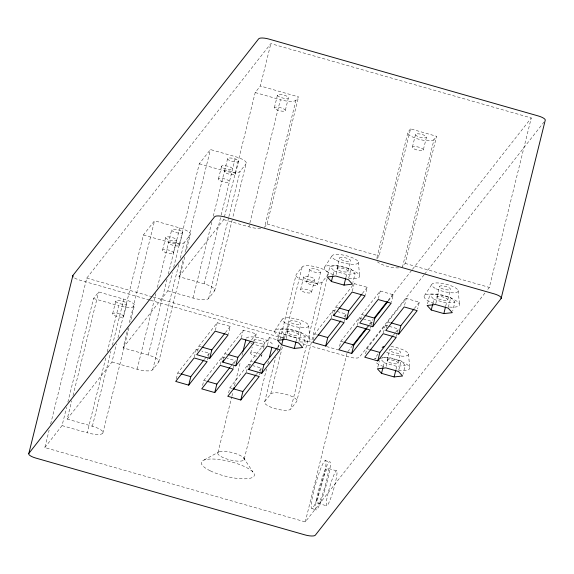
<?xml version="1.0" encoding="UTF-8"?>
<svg xmlns="http://www.w3.org/2000/svg" width="574" height="574" viewBox="0 0 574 574"><rect width="100%" height="100%" fill="white"/><g stroke="black" fill="none" stroke-linecap="round" stroke-linejoin="round"><path stroke-width="0.43" stroke-dasharray="2.87 2.15" d="M484.915 293.056L305.26 521.902L44.822 447.562L49.127 430.184M50.634 424.1L86.76 278.11L270.835 43.624L531.273 117.964L489.335 287.416L487.125 290.236M44.822 447.562L62.057 425.614L66.584 407.332M67.876 402.109L93.512 298.523L98.656 291.965L123.826 299.154A13.64 3.831 13.9 0 1 134.28 306.15L130.398 321.813M128.892 327.912L102.825 433.241A13.64 3.831 13.9 0 0 92.378 426.245L67.201 419.063L71.728 400.781M73.02 395.558L98.656 291.965M112.683 313.591L115.833 300.884M62.057 425.614L87.234 432.796L105.975 357.064M107.266 351.84L118.682 305.705A13.64 3.831 13.9 0 0 134.28 306.15M92.378 426.245L110.904 351.381M112.411 345.29L123.826 299.154M67.201 419.063L111.959 362.051L116.479 343.769M117.986 337.677L143.407 234.96L154.557 220.76L179.727 227.943A13.64 3.831 13.9 0 1 190.181 234.938L186.299 250.608M123.539 316.69A5.683 1.593 13.9 0 0 116.328 313.182A5.683 1.593 13.9 0 0 114.47 315.549A5.683 1.593 13.9 0 0 123.539 316.69L126.682 303.976A5.683 1.593 13.9 0 0 119.471 300.475A5.683 1.593 13.9 0 0 117.613 302.835A5.683 1.593 13.9 0 0 126.682 303.976M111.959 362.051L137.129 369.233A13.64 3.831 13.9 0 0 152.727 369.678L158.725 362.029A13.64 3.831 13.9 0 0 148.279 355.041L123.101 347.851L127.837 328.701M129.351 322.61L154.557 220.76M162.585 250.027L165.728 237.32M137.129 369.233L155.87 293.501M157.384 287.409L171.734 229.672M173.434 253.127A5.683 1.593 13.9 0 0 166.223 249.618A5.683 1.593 13.9 0 0 164.372 251.986A5.683 1.593 13.9 0 0 173.434 253.127L176.584 240.413A5.683 1.593 13.9 0 0 169.373 236.911A5.683 1.593 13.9 0 0 167.515 239.272A5.683 1.593 13.9 0 0 176.584 240.413M148.279 355.041L167.02 279.301M168.311 274.085L179.727 227.943M123.101 347.851L167.852 290.839L172.379 272.564M173.671 267.341L199.307 163.748L210.45 149.549L235.627 156.738A13.64 3.831 13.9 0 1 246.081 163.733L232.721 217.704M179.44 245.478A5.683 1.593 13.9 0 0 172.229 241.977A5.683 1.593 13.9 0 0 170.37 244.337A5.683 1.593 13.9 0 0 179.44 245.478L182.582 232.771A5.683 1.593 13.9 0 0 175.371 229.263A5.683 1.593 13.9 0 0 173.513 231.631A5.683 1.593 13.9 0 0 182.582 232.771M152.727 369.678L178.794 264.349M180.301 258.25L184.175 242.587L190.181 234.938M167.852 290.839L193.029 298.028A13.64 3.831 13.9 0 0 208.627 298.466L214.626 290.824A13.64 3.831 13.9 0 0 204.179 283.829L179.002 276.646L183.307 259.233M185.036 252.273L210.45 149.549M158.725 362.029L184.792 256.7M218.486 178.823L221.629 166.108M193.029 298.028L211.77 222.296M213.284 216.204L224.484 170.937A13.64 3.831 13.9 0 0 240.076 171.375L246.081 163.733M224.484 171.174L227.634 158.467M176.311 378.883L177.782 372.949L196.215 349.473L198.654 350.169M204.179 283.829L220.983 215.932M221.198 215.063L235.627 156.738M179.002 276.646L223.752 219.634L255.208 92.543L260.352 85.985L270.835 43.624M235.34 174.274A5.683 1.593 13.9 0 0 228.129 170.765A5.683 1.593 13.9 0 0 226.271 173.133A5.683 1.593 13.9 0 0 235.34 174.274L238.483 161.559A5.683 1.593 13.9 0 0 231.272 158.058A5.683 1.593 13.9 0 0 229.413 160.419A5.683 1.593 13.9 0 0 238.483 161.559M208.627 298.466L228.66 217.51M228.875 216.642L240.076 171.375M194.328 357.1L196.215 349.473M197.528 351.281L198.791 346.194L217.223 322.71L230.246 326.427L228.359 334.054M214.626 290.824L232.506 218.572M207.558 359.963L208.19 357.423M208.398 356.576L209.237 353.189L201.912 351.094M215.336 330.337L217.223 322.71M202.565 385.47L203.827 380.383L222.26 356.906L226.328 358.068M274.386 107.611L277.529 94.904M223.752 219.634L248.929 226.823L280.385 99.725A13.64 3.831 13.9 0 0 295.976 100.17L298.552 96.891L260.352 85.985M220.373 364.533L222.26 356.906M223.365 359.561L224.829 353.627L243.261 330.15L256.284 333.867L254.612 340.64M285.235 110.71A5.683 1.593 13.9 0 0 278.024 107.202A5.683 1.593 13.9 0 0 276.166 109.569A5.683 1.593 13.9 0 0 285.235 110.71L288.378 97.996A5.683 1.593 13.9 0 0 281.174 94.495A5.683 1.593 13.9 0 0 279.316 96.855A5.683 1.593 13.9 0 0 288.378 97.996M295.976 100.17L264.528 227.261L267.097 223.982L298.552 96.891M233.396 368.25L235.283 360.623L227.146 358.298M241.374 337.77L243.261 330.15M228.61 392.903L229.873 387.823L248.305 364.339L252.373 365.502M217.969 452.499L231.695 397.043M231.91 396.175L232.764 392.709M234.479 385.778L240.484 361.512M241.991 355.442L242.63 352.845M250.73 352.996L252.194 347.062M246.418 371.966L248.305 364.339M249.41 366.994L250.874 361.06L269.306 337.584L276.632 339.672M261.579 356.088L262.002 354.395M263.466 348.461L264.722 343.381M259.649 374.836L260.273 372.289M260.488 371.443L261.328 368.056L253.184 365.731M267.419 345.204L269.306 337.584M244.015 459.932A13.64 3.831 13.9 0 0 226.708 451.523A13.64 3.831 13.9 0 0 222.253 457.191A13.64 3.831 13.9 0 0 244.015 459.932L266.53 368.946M267.814 363.744L268.46 361.146M277.759 339.499L280.177 329.727L288.629 328.78L301.214 332.375L305.354 336.909L303.137 345.871M327.13 278.691L296.758 401.434L290.76 409.075A13.64 3.831 13.9 0 1 275.161 408.638A13.64 3.831 13.9 0 1 264.714 401.642L275.699 357.243M277.206 351.152L277.852 348.54M278.067 347.672L279.143 343.317M280.227 338.969L296.162 274.551L302.168 266.903A13.64 3.831 13.9 0 1 317.759 267.348A13.64 3.831 13.9 0 1 328.213 274.336L322.208 281.985L290.76 409.075M280.442 348.92L281.282 345.534M283.312 338.337L284.324 334.269L280.177 329.727M264.714 401.642L270.713 393.994L282.566 346.122M284.503 338.287L302.168 266.903M287.344 331.772L289.963 321.182M286.211 338.56L288.629 328.78M300.618 289.425L303.761 276.718M306.631 281.784L309.773 269.077M296.105 341.121L296.909 337.856L305.354 336.909M298.193 334.872A5.683 1.593 13.9 0 0 290.982 331.363A5.683 1.593 13.9 0 0 289.124 333.731A5.683 1.593 13.9 0 0 298.193 334.872L300.812 324.274A5.683 1.593 13.9 0 0 293.601 320.773A5.683 1.593 13.9 0 0 291.75 323.133A5.683 1.593 13.9 0 0 300.812 324.274M298.997 341.336L301.214 332.375M311.467 292.525A5.683 1.593 13.9 0 0 304.256 289.016A5.683 1.593 13.9 0 0 302.398 291.384A5.683 1.593 13.9 0 0 311.467 292.525L314.609 279.818A5.683 1.593 13.9 0 0 307.406 276.309A5.683 1.593 13.9 0 0 305.547 278.677A5.683 1.593 13.9 0 0 314.609 279.818M317.479 284.883A5.683 1.593 13.9 0 0 310.269 281.375A5.683 1.593 13.9 0 0 308.41 283.743A5.683 1.593 13.9 0 0 317.479 284.883L320.622 272.169A5.683 1.593 13.9 0 0 313.411 268.668A5.683 1.593 13.9 0 0 311.56 271.028A5.683 1.593 13.9 0 0 320.622 272.169M327.689 275.341L329.906 266.379L338.351 265.432L350.944 269.027L355.084 273.568L352.867 282.53M313.282 339.772L314.753 333.838L333.185 310.362L335.625 311.058M333.042 274.996L334.046 270.921L329.906 266.379M337.067 268.424L339.693 257.834M336.134 274.401L338.351 265.432M331.298 317.982L333.185 310.362M334.498 312.17L335.754 307.083L354.187 283.599L367.209 287.316L365.322 294.943M345.828 277.773L346.639 274.516L355.084 273.568M347.923 271.524A5.683 1.593 13.9 0 0 340.712 268.015A5.683 1.593 13.9 0 0 338.854 270.383A5.683 1.593 13.9 0 0 347.923 271.524L350.542 260.933A5.683 1.593 13.9 0 0 343.331 257.425A5.683 1.593 13.9 0 0 341.473 259.792A5.683 1.593 13.9 0 0 350.542 260.933M348.727 277.988L350.944 269.027M344.321 321.705L345.161 318.312M345.369 317.465L346.208 314.078L336.436 311.287M352.3 291.226L354.187 283.599M339.535 346.359L340.791 341.272L359.231 317.795L361.67 318.491M305.26 521.902L346.983 353.319M357.344 325.422L359.231 317.795M360.544 319.603L361.799 314.516L380.232 291.032L393.255 294.756L391.368 302.376M410.546 128.863L407.978 132.135L376.522 259.226L379.098 255.954L410.546 128.863L436.592 136.296L405.136 263.387L402.568 266.666L434.016 139.568L436.592 136.296M412.426 147.016L415.569 134.302M370.574 328.285L371.199 325.745M371.414 324.898L372.246 321.512L362.481 318.721M378.345 298.659L380.232 291.032M365.581 353.792L366.836 348.705L385.269 325.228L387.715 325.924M423.275 150.108A5.683 1.593 13.9 0 0 416.064 146.607A5.683 1.593 13.9 0 0 414.213 148.967A5.683 1.593 13.9 0 0 423.275 150.108L426.425 137.401A5.683 1.593 13.9 0 0 419.214 133.893A5.683 1.593 13.9 0 0 417.355 136.26A5.683 1.593 13.9 0 0 426.425 137.401M383.382 332.855L385.269 325.228M386.374 327.883L387.845 321.949L406.277 298.473L419.3 302.189L417.621 308.963M377.8 367.188L379.407 360.666M383.145 366.836L384.157 362.761L380.017 358.226L388.462 357.279L401.047 360.867L405.187 365.408L402.97 374.37M387.177 360.264L389.796 349.674M386.245 366.241L388.462 357.279M396.404 336.572L397.244 333.178M397.452 332.332L398.291 328.945L388.526 326.154M404.598 305.246L406.277 298.473M395.938 369.613L396.742 366.356L405.187 365.408M398.026 363.364A5.683 1.593 13.9 0 0 390.815 359.862A5.683 1.593 13.9 0 0 388.964 362.223A5.683 1.593 13.9 0 0 398.026 363.364L400.652 352.773A5.683 1.593 13.9 0 0 393.441 349.265A5.683 1.593 13.9 0 0 391.583 351.632A5.683 1.593 13.9 0 0 400.652 352.773M398.83 369.828L401.047 360.867M427.522 303.84L429.739 294.878L438.192 293.931L450.777 297.526L454.917 302.067L452.699 311.029M432.875 303.488L433.879 299.42L429.739 294.878M436.9 296.923L439.526 286.333M435.766 303.711L438.192 293.931M445.661 306.272L446.472 303.007L454.917 302.067M447.756 300.023A5.683 1.593 13.9 0 0 440.545 296.514A5.683 1.593 13.9 0 0 438.687 298.882A5.683 1.593 13.9 0 0 447.756 300.023L450.375 289.432A5.683 1.593 13.9 0 0 443.164 285.924A5.683 1.593 13.9 0 0 441.306 288.292A5.683 1.593 13.9 0 0 450.375 289.432M448.359 307.298L450.777 297.526M274.881 330.481L282.365 319.015M324.611 267.14L332.095 255.667M377.993 353.957L374.714 358.98A18.189 5.101 13.9 0 1 377.792 357.595M424.444 295.632L431.928 284.166M204.358 359.403L209.237 353.189M225.367 332.647L230.246 326.427M230.404 366.836L232.025 364.763M232.57 364.074L235.283 360.623M251.405 340.081L256.284 333.867M256.449 374.27L258.616 371.507M259.154 370.818L261.328 368.056M277.45 347.514L279.617 344.752M344.034 316.841L346.208 314.078M362.33 293.536L367.209 287.316M347.751 351.74L352.171 346.108M366.542 327.797L368.759 324.984M369.312 324.281L373.179 319.352M388.103 300.338L411.874 270.06M412.426 269.357L531.273 117.964M367.367 327.725L369.541 324.963M370.079 324.274L372.246 321.512M388.376 300.97L393.255 294.756M424.057 274.846L359.36 357.258A9.091 2.554 13.9 0 1 348.963 356.963L300.819 343.216M424.609 274.142L544.044 121.997M393.412 335.159L395.041 333.085M395.579 332.396L398.291 328.945M414.421 308.403L419.3 302.189M204.021 460.047L219.081 451.774M255.208 92.543L280.385 99.725M199.307 163.748L224.484 170.937M267.097 223.982L379.098 255.954M405.136 263.387L489.335 287.416M334.046 270.921L346.639 274.516M433.879 299.42L446.472 303.007M143.407 234.96L168.584 242.142A13.64 3.831 13.9 0 0 184.175 242.587M335.754 307.083L338.201 307.779M361.799 314.516L364.239 315.212M387.845 321.949L390.284 322.645M314.753 333.838L316.382 334.305M340.791 341.272L343.238 341.975M366.836 348.705L369.283 349.408M284.324 334.269L296.909 337.856M384.157 362.761L396.742 366.356M86.76 278.11L152.304 296.815M153.165 297.059L311.84 342.355M326.498 346.538L337.713 349.738M149.491 300.023L79.851 280.148A9.091 2.554 13.9 0 1 73.63 277.328M150.352 300.267L284.482 338.552M93.512 298.523L118.682 305.705M198.791 346.194L201.23 346.89M224.829 353.627L227.275 354.323M250.874 361.06L252.503 361.527M177.782 372.949L180.222 373.645M203.827 380.383L206.267 381.086M229.873 387.823L232.312 388.519M325.164 460.585L329.498 461.826M327.941 468.355A18.189 2.188 -74.1 0 1 322.251 495.154A18.189 2.188 -74.1 0 1 318.635 494.013A18.189 2.188 -74.1 0 1 327.941 468.355L336.622 470.831A18.189 2.188 -74.1 0 1 330.933 497.636A18.189 2.188 -74.1 0 1 327.316 496.496A18.189 2.188 -74.1 0 1 336.622 470.831M317.946 503.326L326.628 505.809M312.041 508.621L316.382 509.863M243.555 457.794L252.976 472.086M458.196 290.623L459.465 304.249M408.466 353.964L409.736 367.59M358.363 262.124L359.633 275.75M308.633 325.472L309.903 339.091M102.825 433.241A13.64 3.831 13.9 0 1 87.234 432.796M434.001 303.524A18.189 5.101 13.9 0 1 428.484 294.11A18.189 5.101 13.9 0 1 456.509 301.006A18.189 5.101 13.9 0 1 447.519 306.853M333.351 274.716A18.189 5.101 13.9 0 1 328.852 265.597A18.189 5.101 13.9 0 1 356.497 272.392A18.189 5.101 13.9 0 1 348.547 278.455M284.439 338.373A18.189 5.101 13.9 0 1 278.72 328.988A18.189 5.101 13.9 0 1 306.595 335.625A18.189 5.101 13.9 0 1 298.817 341.803M382.227 357.344A18.189 5.101 13.9 0 1 407.734 365.035A18.189 5.101 13.9 0 1 398.65 370.295M383.454 366.556A18.189 5.101 13.9 0 1 375.324 361.828M390.937 346.531A13.64 3.831 13.9 0 1 408.243 354.94A13.64 3.831 13.9 0 1 386.481 352.206M398.736 267.871A13.64 3.831 13.9 0 1 377.405 261.78M260.696 228.466A13.64 3.831 13.9 0 1 248.929 226.823M434.016 139.568A13.64 3.831 13.9 0 1 418.424 139.13A13.64 3.831 13.9 0 1 407.978 132.135M270.713 393.994A13.64 3.831 13.9 0 1 286.311 394.438A13.64 3.831 13.9 0 1 296.758 401.434M322.208 281.985A13.64 3.831 13.9 0 1 306.616 281.54A13.64 3.831 13.9 0 1 296.162 274.551M263.581 346.531A13.64 3.831 13.9 0 1 253.443 344.034M251.943 343.439A13.64 3.831 13.9 0 1 250.558 342.814M246.275 338.115A13.64 3.831 13.9 0 1 261.873 338.552A13.64 3.831 13.9 0 1 272.32 345.548M253.78 340.691A5.683 1.593 13.9 0 1 260.84 340.604A5.683 1.593 13.9 0 1 263.76 343.812A5.683 1.593 13.9 0 1 254.705 341.702M261.385 355.198A5.683 1.593 13.9 0 1 261.12 356.389M256.521 356.26A5.683 1.593 13.9 0 1 250.917 352.831A5.683 1.593 13.9 0 1 259.792 354.136M316.461 500.557A25.012 3.006 -74.1 0 0 325.853 461.03A25.012 3.006 -74.1 0 0 313.49 492.227A25.012 3.006 -74.1 0 0 316.461 500.557M320.801 501.798A25.012 3.006 -74.1 0 0 330.194 462.264A25.012 3.006 -74.1 0 0 317.831 493.468A25.012 3.006 -74.1 0 0 320.801 501.798M436.211 288.858A13.64 3.831 13.9 0 0 457.973 291.599A13.64 3.831 13.9 0 0 440.667 283.183A13.64 3.831 13.9 0 0 436.211 288.858M336.378 260.366A13.64 3.831 13.9 0 0 358.14 263.1A13.64 3.831 13.9 0 0 340.834 254.691A13.64 3.831 13.9 0 0 336.378 260.366M286.648 323.707A13.64 3.831 13.9 0 0 308.41 326.448A13.64 3.831 13.9 0 0 291.104 318.032A13.64 3.831 13.9 0 0 286.648 323.707M220.273 180.774A5.683 1.593 13.9 0 0 229.335 181.915A5.683 1.593 13.9 0 0 222.124 178.414A5.683 1.593 13.9 0 0 220.273 180.774M223.415 168.067A5.683 1.593 13.9 0 0 232.484 169.208A5.683 1.593 13.9 0 0 225.273 165.699A5.683 1.593 13.9 0 0 223.415 168.067M210.371 470.881A27.279 7.656 13.9 0 0 253.887 476.355A27.279 7.656 13.9 0 0 219.282 459.53A27.279 7.656 13.9 0 0 210.371 470.881"/><path stroke-width="0.86" d="M28.851 453.41L72.884 275.484L258.673 38.817A9.091 2.554 13.9 0 1 269.07 39.111L538.182 115.926A9.091 2.554 13.9 0 1 545.149 120.59L501.116 298.516L315.327 535.183A9.091 2.554 13.9 0 1 304.93 534.889L35.818 458.074A9.091 2.554 13.9 0 1 28.851 453.41L214.64 216.742A9.091 2.554 13.9 0 1 225.037 217.037L494.149 293.852A9.091 2.554 13.9 0 1 501.116 298.516M188.71 385.14L207.142 361.663L194.12 357.946L175.687 381.423L188.71 385.14L190.805 376.666L203.813 360.092M209.711 358.384L228.143 334.9L215.121 331.184L196.688 354.667L209.711 358.384L211.813 349.91L224.821 333.336M214.748 392.573L233.188 369.096L220.165 365.38L201.732 388.856L214.748 392.573L216.85 384.099L229.858 367.525M222.734 362.101L241.166 338.617L254.189 342.334L235.756 365.817L222.734 362.101L223.157 360.407M235.756 365.817L237.851 357.344L250.321 341.458M233.625 389.244L234.056 387.507M242.845 351.977L245.851 339.851M240.793 400.006L259.226 376.53L246.203 372.813L227.77 396.29L240.793 400.006L242.888 391.54L255.904 374.958M248.779 369.534L267.211 346.05L280.234 349.774L261.801 373.251L248.779 369.534L249.195 367.841M261.801 373.251L263.897 364.777L276.912 348.203M269.321 357.681L271.889 347.284M281.698 344.859L277.558 340.317L286.003 339.37L298.595 342.965L302.735 347.507L294.29 348.447L281.698 344.859L283.111 339.155M294.29 348.447L295.897 341.932M331.428 281.511L327.288 276.977L335.733 276.029L348.318 279.617L352.465 284.159L344.013 285.106L331.428 281.511L332.841 275.807M325.673 346.029L344.106 322.552L331.09 318.835L312.651 342.312L325.673 346.029L327.776 337.555L340.784 320.981M333.659 315.557L352.092 292.073L365.114 295.789L346.682 319.273L333.659 315.557L334.075 313.863M344.013 285.106L345.627 278.591M346.682 319.273L348.777 310.799L361.792 294.225M351.719 353.462L370.151 329.985L357.128 326.269L338.696 349.745L351.719 353.462L353.814 344.988L366.829 328.414M372.727 326.706L391.159 303.223L378.137 299.506L359.704 322.99L372.727 326.706L374.822 318.233L387.83 301.659M377.764 360.895L396.196 337.419L383.174 333.702L364.741 357.179L377.764 360.895L379.859 352.422L392.874 335.847M381.531 373.351L377.391 368.817L385.843 367.869L398.428 371.457L402.568 375.999L394.123 376.946L381.531 373.351L382.944 367.647M398.765 334.14L417.205 310.656L404.182 306.939L385.75 330.423L398.765 334.14L400.867 325.666L413.876 309.092M394.123 376.946L395.737 370.431M431.261 310.01L427.121 305.468L435.566 304.521L448.158 308.116L452.298 312.658L443.846 313.605L431.261 310.01L432.674 304.306M443.846 313.605L445.46 307.083M352.723 345.404L365.99 328.507M374.284 317.946L386.998 301.745M339.012 308.016L348.777 310.799M365.057 315.449L374.822 318.233M391.102 322.882L400.867 325.666M318.003 334.771L327.776 337.555M344.048 342.204L353.814 344.988M370.094 349.638L379.859 352.422M202.041 347.127L211.813 349.91M228.086 354.56L237.851 357.344M254.131 361.993L263.897 364.777M181.04 373.882L190.805 376.666M207.085 381.315L216.85 384.099M233.123 388.749L242.888 391.54M73.185 276.905A9.091 2.554 13.9 0 1 72.884 275.484M382.198 347.507A13.64 3.831 13.9 0 1 384.508 346.474"/></g></svg>
